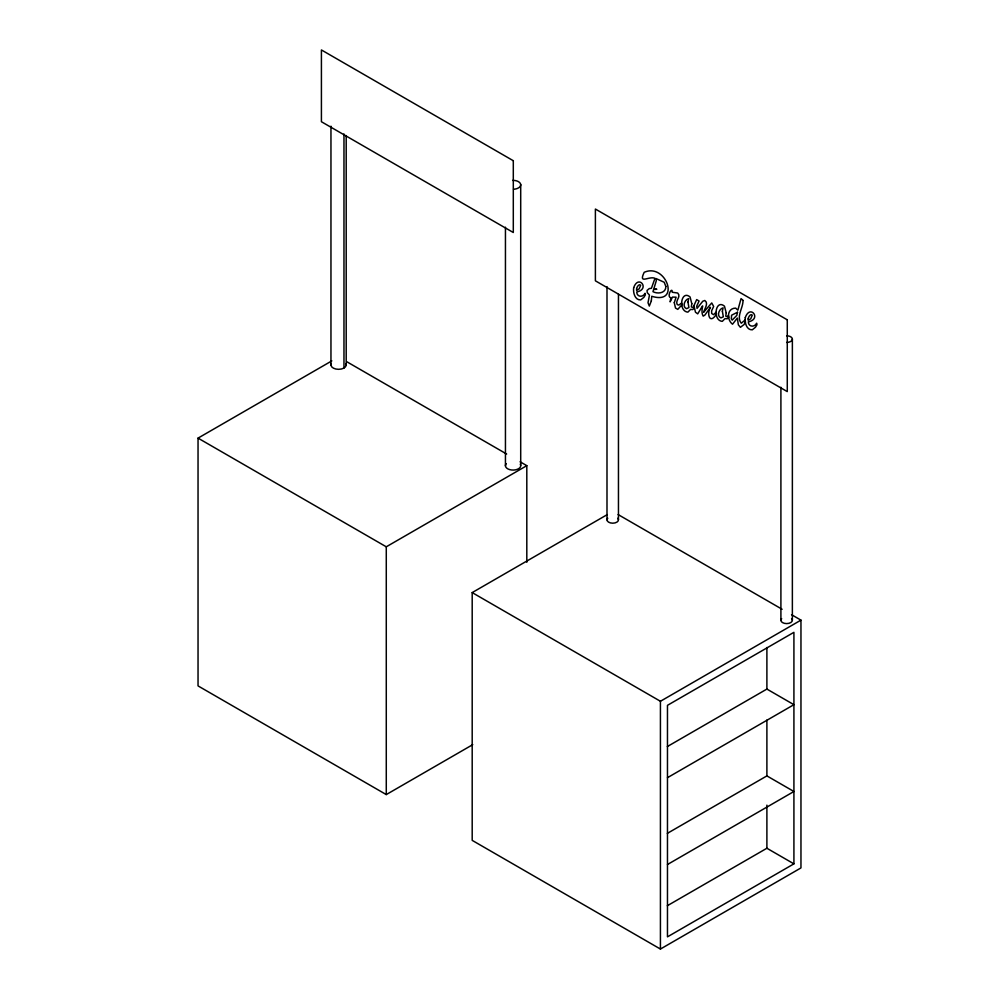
<?xml version="1.0" encoding="UTF-8"?>
<svg xmlns="http://www.w3.org/2000/svg" width="999" height="999" viewBox="0 0 999 999"><rect width="100%" height="100%" fill="white"/><g stroke="black" fill="none" stroke-linecap="round" stroke-linejoin="round"><path stroke-width="1.5" d="M472.752 744.642L386.276 794.58L198.039 685.901L198.039 438.124L331.818 360.889M198.039 438.124L386.276 546.803L526.81 465.659L526.81 562.275M791.545 614.697L800.961 620.129L800.961 867.919L660.426 949.05L472.19 840.371L472.19 592.594L607.317 514.585M472.19 592.594L660.426 701.273L800.961 620.129M667.344 746.553L766.895 689.073L793.918 704.682L667.469 777.684M667.344 833.366L766.895 775.898L793.918 791.495L667.469 864.51M667.344 905.718L766.895 848.251L793.918 863.848L793.918 632.33L667.469 705.331L667.469 936.85L793.918 863.848M618.106 514.56L782.13 609.265M346.778 361.725L506.655 454.033M520.092 461.788L526.81 465.659M786.638 335.814A5.732 3.309 0 0 1 792.369 339.123L792.369 620.292M780.906 387.275L780.906 620.292M766.895 647.514L766.895 689.073M766.895 720.079L766.895 775.898M766.895 805.144L766.895 848.251M660.426 701.273L660.426 949.05M618.456 294.38L618.456 519.88M606.992 286.613L606.992 519.88M520.704 184.54L520.704 465.397M505.444 227.198L505.444 465.921M386.276 546.803L386.276 794.58M346.203 135.552L346.203 364.91M343.968 133.978L343.968 368.032M330.956 126.186L330.956 364.91M520.329 464.273A7.642 4.408 0 0 1 518.793 468.593L517.282 469.343A7.642 4.408 0 0 1 508.004 468.968A7.642 4.408 0 0 1 506.243 463.686M345.941 363.773A7.617 4.396 0 0 1 338.574 369.318A7.617 4.396 0 0 1 331.206 363.773M513.536 189.211A7.642 4.408 0 0 0 517.282 188.486L518.793 187.737A7.642 4.408 0 0 0 519.455 182.367L518.156 181.506A7.642 4.408 0 0 0 512.624 180.394M792.369 339.123A5.732 3.309 0 0 1 786.638 342.432M791.595 618.631A5.732 3.309 0 0 1 786.638 623.601A5.732 3.309 0 0 1 781.668 618.631M617.694 518.231A5.732 3.309 0 0 1 612.724 523.189A5.732 3.309 0 0 1 607.767 518.231M651.323 300.924L649.325 306.069L648.014 302.759L649.462 295.067L647.265 292.657L647.027 290.472L649.238 288.599L651.423 288.299L654.969 278.309C648.963 275.699 638.149 284.952 644.193 272.315C666.071 262.45 681.268 305.357 651.76 296.278L651.323 300.924M743.006 300.437C743.293 307.704 735.938 316.795 741.283 323.226L745.029 320.092L745.416 321.953L744.068 324.525L740.396 327.322L738.361 324.837L737.324 318.082L732.517 324.225C726.71 319.892 726.685 308.216 735.676 308.117L737.861 310.19L741.058 298.589L743.006 300.437M636.6 288.973L636.588 290.347L639.123 288.923L640.671 285.277C639.21 283.229 636.563 287.312 636.6 288.973M748.189 318.881L748.189 320.242L750.724 318.831L752.272 315.185C750.798 313.124 748.164 317.22 748.189 318.881M687.961 302.048L688.923 307.567L686.5 308.691C681.93 306.855 684.565 299.613 688.673 298.614L687.961 302.048M722.377 311.276L723.338 316.783L720.928 317.919C716.345 316.084 718.98 308.841 723.089 307.842L722.377 311.276M693.93 305.632L695.466 312.2L697.702 313.861C707.379 298.002 699.225 309.64 703.196 316.121L704.894 315.085L710.451 307.317C706.443 313.649 709.715 325.174 716.458 314.048L716.096 312.25L713.561 314.685L711.688 313.499L711.625 310.789L713.661 306.468L711.75 302.947L703.608 312.287C704.432 308.966 708.978 303.172 704.807 300.487L702.772 301.261L697.052 308.366L696.715 306.156L699.075 301.024L696.678 299.6L693.93 305.632M674.288 302.66L675.486 308.017L677.759 309.378L681.967 304.757L681.618 303.059L678.808 305.095L677.247 304.583C674.874 300.574 681.53 296.753 677.697 293.032L672.227 292.245C672.589 286.026 666.196 296.503 670.829 297.877L670.142 301.885L672.464 297.09L676.098 297.178L674.288 302.66M737.499 312.25L736.8 315.409L732.205 320.105L731.33 318.931L731.593 315.197L737.499 312.25M691.82 303.721L691.333 306.88L692.682 307.48L694.043 306.381L694.392 308.092L692.744 309.578L690.596 309.378L687.899 312.138C677.909 311.388 680.918 289.298 690.059 296.965L691.82 303.721M726.236 312.937L725.749 316.109L727.097 316.695L728.458 315.609L728.808 317.307L727.172 318.793L725.012 318.606L722.314 321.353C712.324 320.617 715.334 298.514 724.475 306.193L726.236 312.937M665.846 286.438C666.021 293.219 657.767 294.243 652.971 291.671L653.583 289.535L656.793 289.26L653.933 288.499L656.293 280.719L656.068 278.559L664.198 282.267L665.846 286.438M633.678 287.7C632.966 292.295 634.79 300.237 640.684 299.925L643.868 297.352L645.379 294.855L645.054 293.306C642.981 297.702 636.713 297.053 636.738 291.945C650.474 289.273 638.536 273.838 633.678 287.7M745.279 317.595C744.555 322.202 746.378 330.132 752.284 329.832L755.469 327.247L756.967 324.762L756.655 323.214C754.57 327.61 748.313 326.948 748.326 321.84C762.062 319.168 750.137 303.733 745.279 317.595M513.299 160.727L321.416 49.95L321.416 121.728L513.299 232.505L513.299 160.727M787.274 319.817L595.392 209.041L595.392 280.819L787.274 391.596L787.274 319.817"/></g></svg>
